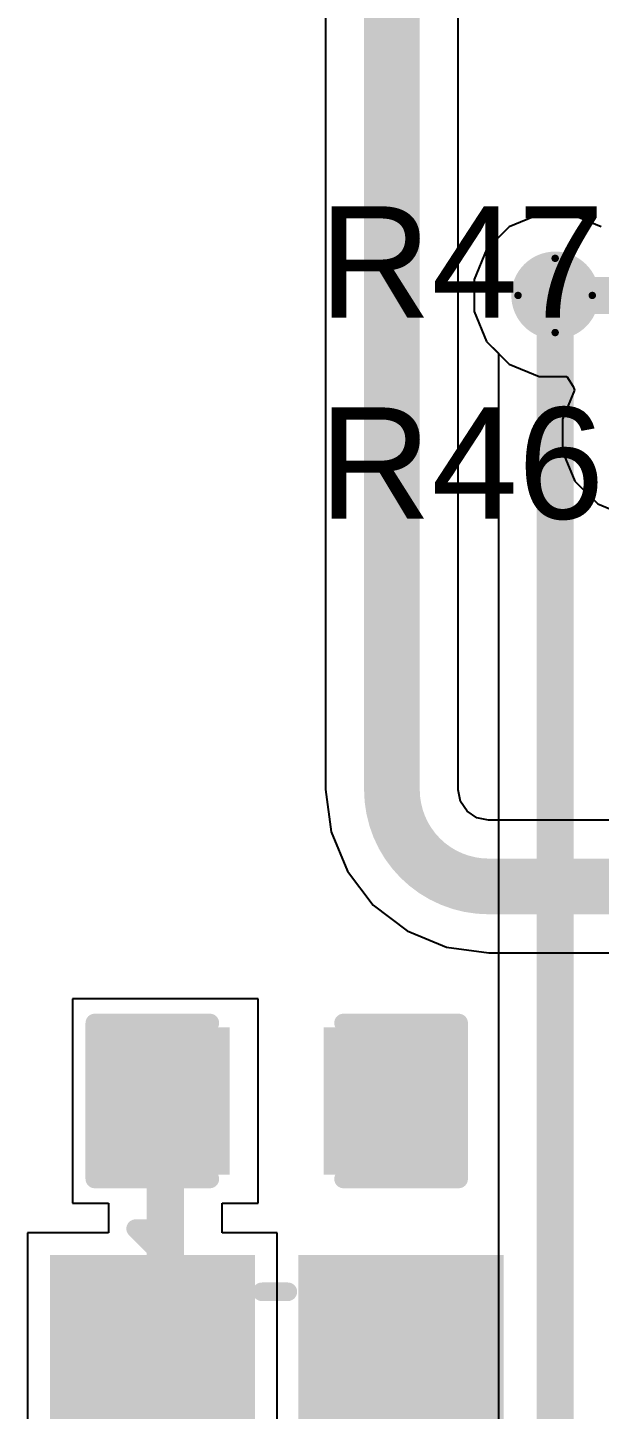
# Model space of a CAD drawing. Header units: inches. Extents: x -14 to 270, y -5 to 115.
# Drawn here: x 28.34 to 32.25, y 28.58 to 38.03 of the extents above; entities that cross this region are included whole.
import ezdxf

# ---------------------------------------------------------------- set-up
doc = ezdxf.new("R2010")
doc.units = ezdxf.units.IN
for name, color, linetype in [('Bottom Layer', 5, 'Continuous'), ('Drill Drawing', 1, 'Continuous'), ('Top Layer', 1, 'Continuous'), ('Top Overlay', 2, 'Continuous'), ('Top Paste', 8, 'Continuous'), ('Top Solder', 216, 'Continuous'), ('Via Holes', 16, 'Continuous')]:
    doc.layers.add(name, color=color, linetype=linetype)
doc.styles.add('Arial', font='', dxfattribs={"height": 0.2})
doc.styles.get('Arial').set_extended_font_data('Arial')

# ---------------------------------------------------------------- blocks, each defined once
blk = doc.blocks.new('SMD3225_4P_6')
at = {"layer": 'Top Layer'}
for points in [[(-1.80000021, 1.45000091), (-0.4000004699999999, 1.45000091), (-0.4000004699999999, 0.25000077), (-1.80000021, 0.25000077)], [(0.4000004699999999, 1.45000091), (1.80000021, 1.45000091), (1.80000021, 0.25000077), (0.4000004699999999, 0.25000077)], [(-1.80000021, -0.24999823), (-0.4000004699999999, -0.24999823), (-0.4000004699999999, -1.44999837), (-1.80000021, -1.44999837)], [(0.4000004699999999, -0.24999823), (1.80000021, -0.24999823), (1.80000021, -1.44999837), (0.4000004699999999, -1.44999837)]]:
    blk.add_hatch(color=1, dxfattribs=at).paths.add_polyline_path(points)
at = {"layer": 'Top Paste'}
for points in [[(-1.80000021, 1.45000091), (-0.4000004699999999, 1.45000091), (-0.4000004699999999, 0.25000077), (-1.80000021, 0.25000077)], [(0.4000004699999999, 1.45000091), (1.80000021, 1.45000091), (1.80000021, 0.25000077), (0.4000004699999999, 0.25000077)], [(-1.80000021, -0.24999823), (-0.4000004699999999, -0.24999823), (-0.4000004699999999, -1.44999837), (-1.80000021, -1.44999837)], [(0.4000004699999999, -0.24999823), (1.80000021, -0.24999823), (1.80000021, -1.44999837), (0.4000004699999999, -1.44999837)]]:
    blk.add_hatch(color=8, dxfattribs=at).paths.add_polyline_path(points)
at = {"layer": 'Top Solder'}
for points in [[(-1.90160021, 1.55160091), (-0.29840047, 1.55160091), (-0.29840047, 0.14840077), (-1.90160021, 0.14840077)], [(0.29840047, 1.55160091), (1.90160021, 1.55160091), (1.90160021, 0.14840077), (0.29840047, 0.14840077)], [(-1.90160021, -0.14839823), (-0.29840047, -0.14839823), (-0.29840047, -1.55159837), (-1.90160021, -1.55159837)], [(0.29840047, -0.14839823), (1.90160021, -0.14839823), (1.90160021, -1.55159837), (0.29840047, -1.55159837)]]:
    blk.add_hatch(color=216, dxfattribs=at).paths.add_polyline_path(points)
at = {"layer": 'Top Overlay'}
for points in [[(0.1778, 1.2954, 0.127, 0.127, 0), (-0.2032, 1.2954, 0.127, 0.127, 0)], [(-1.651, -0.1016, 0.127, 0.127, 0), (-1.651, 0.0762, 0.127, 0.127, 0)], [(1.651, -0.1016, 0.127, 0.127, 0), (1.651, 0.0762, 0.127, 0.127, 0)], [(-2.0828, -0.9652, 0.127, 0.127, 0), (-2.0828, -0.71119746, 0.127, 0.127, 0)], [(-1.9558, -0.8382, 0.127, 0.127, 0), (-2.0828, -0.71119746, 0.127, 0.127, 0)], [(-2.0828, -0.9652, 0.127, 0.127, 0), (-1.9558, -0.8382, 0.127, 0.127, 0)], [(0.1778, -1.29539746, 0.127, 0.127, 0), (-0.2032, -1.29539746, 0.127, 0.127, 0)]]:
    blk.add_lwpolyline(points, format="xyseb", dxfattribs=at)
for points in [[(-0.23495, 1.2954, 0.0635, 0.0635, 1), (-0.17145, 1.2954, 0.0635, 0.0635, 1)], [(0.14605, 1.2954, 0.0635, 0.0635, 1), (0.20955, 1.2954, 0.0635, 0.0635, 1)], [(-1.68275, 0.0762, 0.0635, 0.0635, 1), (-1.61925, 0.0762, 0.0635, 0.0635, 1)], [(1.61925, 0.0762, 0.0635, 0.0635, 1), (1.68275, 0.0762, 0.0635, 0.0635, 1)], [(-1.68275, -0.1016, 0.0635, 0.0635, 1), (-1.61925, -0.1016, 0.0635, 0.0635, 1)], [(1.61925, -0.1016, 0.0635, 0.0635, 1), (1.68275, -0.1016, 0.0635, 0.0635, 1)], [(-2.11455, -0.71119746, 0.0635, 0.0635, 1), (-2.05105, -0.71119746, 0.0635, 0.0635, 1)], [(-2.11455, -0.71119746, 0.0635, 0.0635, 1), (-2.05105, -0.71119746, 0.0635, 0.0635, 1)], [(-1.98755, -0.8382, 0.0635, 0.0635, 1), (-1.92405, -0.8382, 0.0635, 0.0635, 1)], [(-1.98755, -0.8382, 0.0635, 0.0635, 1), (-1.92405, -0.8382, 0.0635, 0.0635, 1)], [(-2.11455, -0.9652, 0.0635, 0.0635, 1), (-2.05105, -0.9652, 0.0635, 0.0635, 1)], [(-2.11455, -0.9652, 0.0635, 0.0635, 1), (-2.05105, -0.9652, 0.0635, 0.0635, 1)], [(-0.23495, -1.29539746, 0.0635, 0.0635, 1), (-0.17145, -1.29539746, 0.0635, 0.0635, 1)], [(0.14605, -1.29539746, 0.0635, 0.0635, 1), (0.20955, -1.29539746, 0.0635, 0.0635, 1)]]:
    blk.add_lwpolyline(points, format="xyseb", close=True, dxfattribs=at)
blk = doc.blocks.new('C___0603_36')
at = {"layer": 'Top Layer'}
for points in [[(-0.3809999999999999, 0.4445), (-0.3809999999999999, -0.4445), (-1.143, -0.4445), (-1.143, 0.4445)], [(1.143, 0.4445), (1.143, -0.4445), (0.3809999999999999, -0.4445), (0.3809999999999999, 0.4445)]]:
    blk.add_hatch(color=1, dxfattribs=at).paths.add_polyline_path(points)
at = {"layer": 'Top Paste'}
for points in [[(-0.3809999999999999, 0.4445), (-0.3809999999999999, -0.4445), (-1.143, -0.4445), (-1.143, 0.4445)], [(1.143, 0.4445), (1.143, -0.4445), (0.3809999999999999, -0.4445), (0.3809999999999999, 0.4445)]]:
    blk.add_hatch(color=8, dxfattribs=at).paths.add_polyline_path(points)
at = {"layer": 'Top Solder'}
for points in [[(-0.3210001199999999, 0.50449988), (-0.3210001199999999, -0.50449988), (-1.20299988, -0.50449988), (-1.20299988, 0.50449988)], [(1.20299988, 0.50449988), (1.20299988, -0.50449988), (0.3210001199999999, -0.50449988), (0.3210001199999999, 0.50449988)]]:
    blk.add_hatch(color=216, dxfattribs=at).paths.add_polyline_path(points)
at = {"layer": 'Top Overlay'}
for points in [[(-1.2446, 0.5334, 0.127, 0.127, 0), (-1.2446, -0.5334, 0.127, 0.127, 0)], [(-0.4571999999999999, 0.5334, 0.127, 0.127, 0), (-1.2446, 0.5334, 0.127, 0.127, 0)], [(1.2446, 0.5334, 0.127, 0.127, 0), (0.4571999999999999, 0.5334, 0.127, 0.127, 0)], [(1.2446, 0.5334, 0.127, 0.127, 0), (1.2446, -0.5334, 0.127, 0.127, 0)], [(-0.4571999999999999, -0.5334, 0.127, 0.127, 0), (-1.2446, -0.5334, 0.127, 0.127, 0)], [(1.2446, -0.5334, 0.127, 0.127, 0), (0.4571999999999999, -0.5334, 0.127, 0.127, 0)]]:
    blk.add_lwpolyline(points, format="xyseb", dxfattribs=at)
for points in [[(-1.27635, 0.5334, 0.0635, 0.0635, 1), (-1.21285, 0.5334, 0.0635, 0.0635, 1)], [(-1.27635, 0.5334, 0.0635, 0.0635, 1), (-1.21285, 0.5334, 0.0635, 0.0635, 1)], [(-0.4889499999999999, 0.5334, 0.0635, 0.0635, 1), (-0.42545, 0.5334, 0.0635, 0.0635, 1)], [(0.42545, 0.5334, 0.0635, 0.0635, 1), (0.4889499999999999, 0.5334, 0.0635, 0.0635, 1)], [(1.21285, 0.5334, 0.0635, 0.0635, 1), (1.27635, 0.5334, 0.0635, 0.0635, 1)], [(1.21285, 0.5334, 0.0635, 0.0635, 1), (1.27635, 0.5334, 0.0635, 0.0635, 1)], [(-1.27635, -0.5334, 0.0635, 0.0635, 1), (-1.21285, -0.5334, 0.0635, 0.0635, 1)], [(-1.27635, -0.5334, 0.0635, 0.0635, 1), (-1.21285, -0.5334, 0.0635, 0.0635, 1)], [(-0.4889499999999999, -0.5334, 0.0635, 0.0635, 1), (-0.42545, -0.5334, 0.0635, 0.0635, 1)], [(0.42545, -0.5334, 0.0635, 0.0635, 1), (0.4889499999999999, -0.5334, 0.0635, 0.0635, 1)], [(1.21285, -0.5334, 0.0635, 0.0635, 1), (1.27635, -0.5334, 0.0635, 0.0635, 1)], [(1.21285, -0.5334, 0.0635, 0.0635, 1), (1.27635, -0.5334, 0.0635, 0.0635, 1)]]:
    blk.add_lwpolyline(points, format="xyseb", close=True, dxfattribs=at)

msp = doc.modelspace()

# ---------------------------------------------------------------- hatches: boundary and pattern name
at = {"layer": 'Bottom Layer'}
h = msp.add_hatch(color=5, dxfattribs=at)
edge = h.paths.add_edge_path()
edge.add_arc((31.9524761, 36.19870331999999), 0.2999994, 0, 360)
at = {"layer": 'Top Layer'}
h = msp.add_hatch(color=1, dxfattribs=at)
edge = h.paths.add_edge_path()
edge.add_arc((31.9524761, 36.19870331999999), 0.2999994, 0, 360)
at = {"layer": 'Via Holes'}
h = msp.add_hatch(color=7, dxfattribs=at)
edge = h.paths.add_edge_path()
edge.add_arc((31.9524761, 36.19870331999999), 0.1499997, 0, 360)

# ---------------------------------------------------------------- linework, layer by layer
at = {"layer": 'Bottom Layer'}
for p, q in [((31.8422782, 36.75270271999999), (31.63866164, 36.66836202)), ((32.062674, 36.75270271999999), (31.8422782, 36.75270271999999)), ((32.26629056, 36.66836202), (32.062674, 36.75270271999999)), ((31.63866164, 36.66836202), (31.4828174, 36.51251778)), ((31.4828174, 36.51251778), (31.3984767, 36.30890122)), ((31.3984767, 36.30890122), (31.3984767, 36.08850542)), ((31.3984767, 36.08850542), (31.4828174, 35.88488886)), ((31.4828174, 35.88488886), (31.56401104, 35.80369521999999)), ((31.56401104, 35.80369521999999), (31.56401104, 25.15226364))]:
    msp.add_line(p, q, dxfattribs=at)
for points in [[(31.9524761, 24.75725554, 0.254, 0.254, 0), (31.9524761, 36.19870331999999, 0.254, 0.254, 0)], [(31.9524761, 36.19870331999999, 0.254, 0.254, 0), (74.93037337999999, 36.19870331999999, 0.254, 0.254, 0)]]:
    msp.add_lwpolyline(points, format="xyseb", dxfattribs=at)
msp.add_lwpolyline([(31.8889761, 36.19870331999999, 0.127, 0.127, 1), (32.0159761, 36.19870331999999, 0.127, 0.127, 1)], format="xyseb", close=True, dxfattribs=at)
msp.add_lwpolyline([(31.8889761, 36.19870331999999, 0.127, 0.127, 1), (32.0159761, 36.19870331999999, 0.127, 0.127, 1)], format="xyseb", close=True, dxfattribs=at)
at = {"layer": 'Drill Drawing'}
for points in [[(31.6984761, 36.19870331999999, 0.0508, 0.0508, 0), (31.9524761, 36.45270332, 0.0508, 0.0508, 0)], [(31.9524761, 36.45270332, 0.0508, 0.0508, 0), (32.2064761, 36.19870331999999, 0.0508, 0.0508, 0)], [(31.6984761, 36.19870331999999, 0.0508, 0.0508, 0), (31.9524761, 35.94470332, 0.0508, 0.0508, 0)], [(31.9524761, 35.94470332, 0.0508, 0.0508, 0), (32.2064761, 36.19870331999999, 0.0508, 0.0508, 0)]]:
    msp.add_lwpolyline(points, format="xyseb", dxfattribs=at)
for points in [[(31.9397761, 36.45270332, 0.0254, 0.0254, 1), (31.9651761, 36.45270332, 0.0254, 0.0254, 1)], [(31.9397761, 36.45270332, 0.0254, 0.0254, 1), (31.9651761, 36.45270332, 0.0254, 0.0254, 1)], [(31.6857761, 36.19870331999999, 0.0254, 0.0254, 1), (31.7111761, 36.19870331999999, 0.0254, 0.0254, 1)], [(31.6857761, 36.19870331999999, 0.0254, 0.0254, 1), (31.7111761, 36.19870331999999, 0.0254, 0.0254, 1)], [(32.1937761, 36.19870331999999, 0.0254, 0.0254, 1), (32.2191761, 36.19870331999999, 0.0254, 0.0254, 1)], [(32.1937761, 36.19870331999999, 0.0254, 0.0254, 1), (32.2191761, 36.19870331999999, 0.0254, 0.0254, 1)], [(31.9397761, 35.94470332, 0.0254, 0.0254, 1), (31.9651761, 35.94470332, 0.0254, 0.0254, 1)], [(31.9397761, 35.94470332, 0.0254, 0.0254, 1), (31.9651761, 35.94470332, 0.0254, 0.0254, 1)]]:
    msp.add_lwpolyline(points, format="xyseb", close=True, dxfattribs=at)
at = {"layer": 'Top Layer'}
for p, q in [((30.38239288, 39.5986), (30.38239288, 32.81835194)), ((31.28880711999999, 32.81835194), (31.28880711999999, 39.5986)), ((31.8422782, 36.75270271999999), (31.63866164, 36.66836202)), ((32.062674, 36.75270271999999), (31.8422782, 36.75270271999999)), ((32.26629056, 36.66836202), (32.062674, 36.75270271999999)), ((31.63866164, 36.66836202), (31.4828174, 36.51251778)), ((31.4828174, 36.51251778), (31.3984767, 36.30890122)), ((31.3984767, 36.30890122), (31.3984767, 36.08850542)), ((31.3984767, 36.08850542), (31.4828174, 35.88488886)), ((31.4828174, 35.88488886), (31.63866164, 35.72904462)), ((31.63866164, 35.72904462), (31.8422782, 35.64470392)), ((31.8422782, 35.64470392), (32.03241752, 35.64470392)), ((32.03241752, 35.64470392), (32.07586422, 35.57505458)), ((32.08538668, 35.55083568), (32.0032761, 35.35260138)), ((32.07586422, 35.57505458), (32.08347152, 35.55876048)), ((32.08347152, 35.55876048), (32.08538668, 35.55083568)), ((32.0032761, 35.35260138), (32.0032761, 35.13220558)), ((32.0032761, 35.13220558), (32.0876168, 34.92858902)), ((32.0876168, 34.92858902), (32.24346104, 34.77274478)), ((32.24346104, 34.77274478), (32.4470776, 34.68840408)), ((30.38239288, 32.81835194), (30.38155214, 32.81835194)), ((30.38155214, 32.81835194), (30.41957848, 32.52951076)), ((31.28879696, 32.81830622), (31.28880711999999, 32.81835194)), ((31.30467958, 32.73846132), (31.28879696, 32.81830622)), ((31.34993476, 32.67073475999999), (31.30467958, 32.73846132)), ((31.41766132, 32.62547958), (31.34993476, 32.67073475999999)), ((31.49750622, 32.60959696), (31.41766132, 32.62547958)), ((31.49755194, 32.60960712), (31.49750622, 32.60959696)), ((34.67093396, 32.60960712), (31.49755194, 32.60960712)), ((30.41957848, 32.52951076), (30.5310667, 32.26035203999999)), ((30.5310667, 32.26035203999999), (30.70841966, 32.02921966)), ((30.70841966, 32.02921966), (30.93955204, 31.8518667)), ((30.93955204, 31.8518667), (31.20871076, 31.74037848)), ((31.20871076, 31.74037848), (31.49755194, 31.70235214)), ((31.49755194, 31.70235214), (31.49755194, 31.70319288)), ((31.49755194, 31.70319288), (34.55230072, 31.70319288)), ((29.92050658, 31.38747596), (28.65050658, 31.38747596)), ((28.65050658, 31.38747596), (28.65050658, 29.99047596)), ((29.92050658, 29.99047596), (29.92050658, 31.38747596)), ((28.65050658, 29.99047596), (28.89704152, 29.99047596)), ((28.89704152, 29.99047596), (28.89704152, 29.78683654)), ((29.67397164, 29.78683654), (29.67397164, 29.99047596)), ((29.67397164, 29.99047596), (29.92050658, 29.99047596)), ((28.89704152, 29.78683654), (28.34355266, 29.78683654)), ((28.34355266, 29.78683654), (28.34355266, 27.87883934)), ((30.05155026, 29.78683654), (29.67397164, 29.78683654)), ((30.05155026, 28.37327574), (30.05155026, 29.78683654))]:
    msp.add_line(p, q, dxfattribs=at)
for points in [[(30.8356, 32.81835194, 0.3809999999999999, 0.3809999999999999, 0), (30.8356, 39.5986, 0.3809999999999999, 0.3809999999999999, 0)], [(31.9524761, 36.19870331999999, 0.254, 0.254, 0), (33.4095725, 36.19870331999999, 0.254, 0.254, 0)], [(31.49755194, 32.1564, 0.3809999999999999, 0.3809999999999999, -0.4142135623730951), (30.8356, 32.81835194, 0.3809999999999999, 0.3809999999999999, 0)], [(31.49755194, 32.1564, 0.3809999999999999, 0.3809999999999999, 0), (35.0012, 32.1564, 0.3809999999999999, 0.3809999999999999, 0)], [(29.28550658, 28.82079326, 0.254, 0.254, 0), (29.28550658, 30.68897596, 0.254, 0.254, 0)], [(29.28550658, 28.82079326, 0.254, 0.254, -0.4142135623730951), (29.19755146, 28.73283814, 0.254, 0.254, 0)], [(29.19755146, 28.73283814, 0.1778, 0.1778, 0), (30.20120452, 27.72918508, 0.1778, 0.1778, 0)]]:
    msp.add_lwpolyline(points, format="xyseb", dxfattribs=at)
for points in [[(31.8889761, 36.19870331999999, 0.127, 0.127, 1), (32.0159761, 36.19870331999999, 0.127, 0.127, 1)], [(30.74035, 32.81835194, 0.1905, 0.1905, 1), (30.93085, 32.81835194, 0.1905, 0.1905, 1)], [(30.74035, 32.81835194, 0.1905, 0.1905, 1), (30.93085, 32.81835194, 0.1905, 0.1905, 1)], [(31.40230194, 32.1564, 0.1905, 0.1905, 1), (31.59280194, 32.1564, 0.1905, 0.1905, 1)], [(31.40230194, 32.1564, 0.1905, 0.1905, 1), (31.59280194, 32.1564, 0.1905, 0.1905, 1)], [(29.22200658, 30.68897596, 0.127, 0.127, 1), (29.34900658, 30.68897596, 0.127, 0.127, 1)], [(29.22200658, 28.82079326, 0.127, 0.127, 1), (29.34900658, 28.82079326, 0.127, 0.127, 1)], [(29.22200658, 28.82079326, 0.127, 0.127, 1), (29.34900658, 28.82079326, 0.127, 0.127, 1)], [(29.13405146, 28.73283814, 0.127, 0.127, 1), (29.26105146, 28.73283814, 0.127, 0.127, 1)], [(29.15310146, 28.73283814, 0.08889999999999999, 0.08889999999999999, 1), (29.24200146, 28.73283814, 0.08889999999999999, 0.08889999999999999, 1)]]:
    msp.add_lwpolyline(points, format="xyseb", close=True, dxfattribs=at)

# ---------------------------------------------------------------- block references
for name, p, rotation in [('C___0603_36', (30.04750658, 30.68897596), 180), ('SMD3225_4P_6', (30.04754976, 27.7328376), 270)]:
    msp.add_blockref(name, p, dxfattribs=dict(rotation=rotation))

# ---------------------------------------------------------------- texts
at = {"layer": 'Top Overlay', "style": 'Arial'}
for s, p in [('R47', (30.3365027, 36.04626522)), ('R46', (30.3365027, 34.67096189999999))]:
    msp.add_text(s, height=0.7619999999999999, dxfattribs=at).set_placement(p)

doc.saveas('drawing.dxf')
